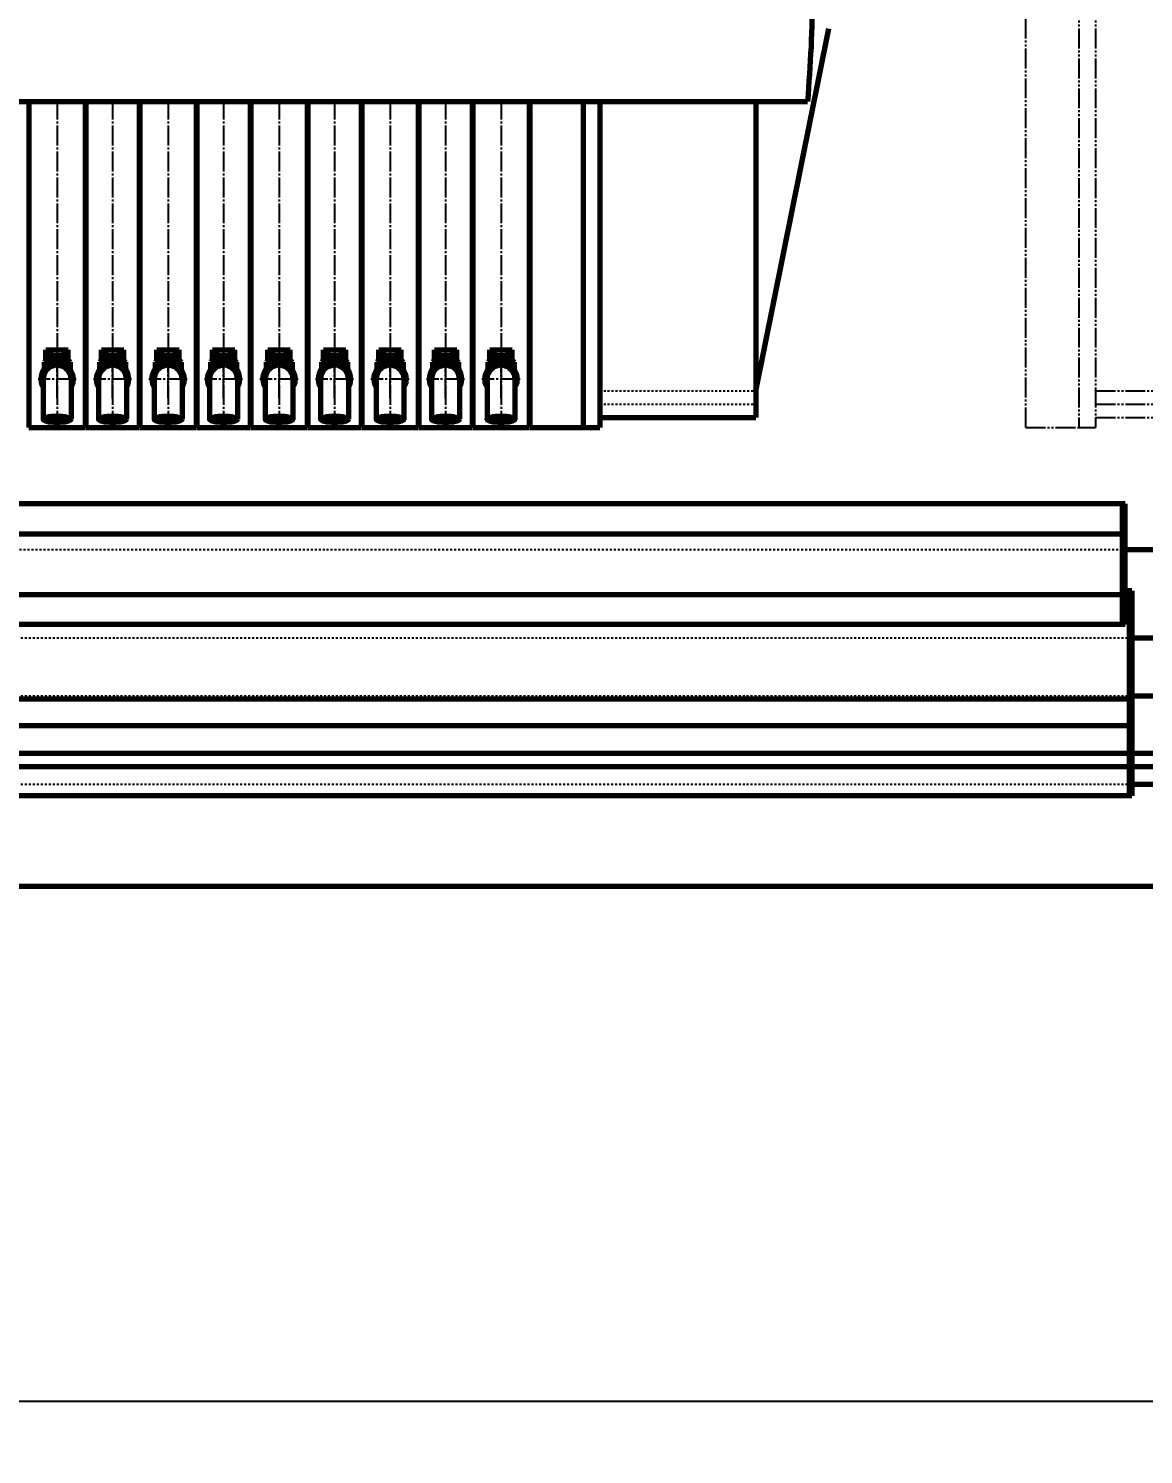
# Model space of a CAD drawing. Header units: millimetres. Extents: x -11880 to 11880, y -8400 to 8400.
# Drawn here: x -3407 to -1729, y 2986 to 5131 of the extents above; entities that cross this region are included whole.
import ezdxf

# ---------------------------------------------------------------- set-up
doc = ezdxf.new("R2010")
doc.units = ezdxf.units.MM
for name, pattern in [('EB_DASH', [6, 3, -3]), ('EB_DASHDOT', [39, 30, -3, 3, -3]), ('EB_DASHDOTDOT', [45, 30, -3, 3, -3, 3, -3])]:
    doc.linetypes.add(name, pattern=pattern)
for name, color, linetype, lineweight in [('CAXA0', 7, 'Continuous', 70), ('CAXA1', 1, 'EB_DASHDOT', 25), ('CAXA2', 6, 'EB_DASH', 25), ('CAXA4', 3, 'Continuous', 25)]:
    doc.layers.add(name, color=color, linetype=linetype, lineweight=lineweight)
doc.styles.add('标准', font='', dxfattribs={"width": 0.667})
doc.styles.get('标准').set_extended_font_data('SimSun')
doc.dimstyles.new('标准', dxfattribs={"dimscale": 40, "dimtxt": 5, "dimasz": 3, "dimexe": 2, "dimexo": 0, "dimtad": 1, "dimdec": 1, "dimzin": 12, "dimdsep": 46, "dimtxsty": '标准', "dimcen": 0, "dimdle": 4, "dimaunit": 1, "dimazin": 2, "dimtfac": 1, "dimtdec": 3, "dimtmove": 0, "dimatfit": 3, "dimfxl": 0, "dimtolj": 1, "dimtzin": 0, "dimarcsym": 0})

# ---------------------------------------------------------------- blocks, each defined once
blk = doc.blocks.new('CAXBLOCK157', base_point=(-3363.8, 4603.6))
at = {"layer": 'CAXA0', "linetype": 'Continuous', "lineweight": 70}
for p, q in [((-3380.6, 4647.8), (-3347, 4647.8)), ((-3380.6, 4632.2), (-3380.6, 4647.8)), ((-3380.6, 4639.2), (-3347, 4639.2)), ((-3374.3, 4647.8), (-3374.3, 4639.2)), ((-3353.3, 4647.8), (-3353.3, 4639.2)), ((-3347, 4632.2), (-3347, 4647.8)), ((-3380.6, 4632.2), (-3383.4, 4629.4)), ((-3383.4, 4629.4), (-3383.4, 4618.3)), ((-3344.2, 4629.4), (-3383.4, 4629.4)), ((-3380.6, 4632.2), (-3347, 4632.2)), ((-3347, 4632.2), (-3344.2, 4629.4)), ((-3344.2, 4629.4), (-3344.2, 4618.3)), ((-3384.8, 4603.6), (-3384.8, 4543.3)), ((-3342.8, 4603.6), (-3342.8, 4543.3))]:
    blk.add_line(p, q, dxfattribs=at)
for radius, start, end in [(24.5, 328.9973, 211.0027), (21, 0, 180)]:
    blk.add_arc((-3363.8, 4603.6), radius, start, end, dxfattribs=at)
for major_axis in [(21, 0), (15.4, 0)]:
    blk.add_ellipse((-3363.8, 4543.3), major_axis=major_axis, ratio=0.233333, dxfattribs=at)
at = {"layer": 'CAXA1', "linetype": 'EB_DASHDOT', "lineweight": 25}
for p, q in [((-3363.8, 4574.9), (-3363.8, 4632.3)), ((-3335.1, 4603.6), (-3392.5, 4603.6))]:
    blk.add_line(p, q, dxfattribs=at)
blk = doc.blocks.new('CAXBLOCK159', base_point=(-3280.3, 4603.6))
at = {"layer": 'CAXA0', "linetype": 'Continuous', "lineweight": 70}
for p, q in [((-3297.1, 4647.8), (-3263.5, 4647.8)), ((-3297.1, 4632.2), (-3297.1, 4647.8)), ((-3297.1, 4639.2), (-3263.5, 4639.2)), ((-3290.8, 4647.8), (-3290.8, 4639.2)), ((-3269.8, 4647.8), (-3269.8, 4639.2)), ((-3263.5, 4632.2), (-3263.5, 4647.8)), ((-3297.1, 4632.2), (-3299.9, 4629.4)), ((-3299.9, 4629.4), (-3299.9, 4618.3)), ((-3260.7, 4629.4), (-3299.9, 4629.4)), ((-3297.1, 4632.2), (-3263.5, 4632.2)), ((-3263.5, 4632.2), (-3260.7, 4629.4)), ((-3260.7, 4629.4), (-3260.7, 4618.3)), ((-3301.3, 4603.6), (-3301.3, 4543.3)), ((-3259.3, 4603.6), (-3259.3, 4543.3))]:
    blk.add_line(p, q, dxfattribs=at)
for radius, start, end in [(24.5, 328.9973, 211.0027), (21, 0, 180)]:
    blk.add_arc((-3280.3, 4603.6), radius, start, end, dxfattribs=at)
for major_axis in [(21, 0), (15.4, 0)]:
    blk.add_ellipse((-3280.3, 4543.3), major_axis=major_axis, ratio=0.233333, dxfattribs=at)
at = {"layer": 'CAXA1', "linetype": 'EB_DASHDOT', "lineweight": 25}
for p, q in [((-3280.3, 4574.9), (-3280.3, 4632.3)), ((-3251.6, 4603.6), (-3309, 4603.6))]:
    blk.add_line(p, q, dxfattribs=at)
blk = doc.blocks.new('CAXBLOCK161', base_point=(-3196.8, 4603.6))
at = {"layer": 'CAXA0', "linetype": 'Continuous', "lineweight": 70}
for p, q in [((-3213.6, 4647.8), (-3180, 4647.8)), ((-3213.6, 4632.2), (-3213.6, 4647.8)), ((-3213.6, 4639.2), (-3180, 4639.2)), ((-3207.3, 4647.8), (-3207.3, 4639.2)), ((-3186.3, 4647.8), (-3186.3, 4639.2)), ((-3180, 4632.2), (-3180, 4647.8)), ((-3213.6, 4632.2), (-3216.4, 4629.4)), ((-3216.4, 4629.4), (-3216.4, 4618.3)), ((-3177.2, 4629.4), (-3216.4, 4629.4)), ((-3213.6, 4632.2), (-3180, 4632.2)), ((-3180, 4632.2), (-3177.2, 4629.4)), ((-3177.2, 4629.4), (-3177.2, 4618.3)), ((-3217.8, 4603.6), (-3217.8, 4543.3)), ((-3175.8, 4603.6), (-3175.8, 4543.3))]:
    blk.add_line(p, q, dxfattribs=at)
for radius, start, end in [(24.5, 328.9973, 211.0027), (21, 0, 180)]:
    blk.add_arc((-3196.8, 4603.6), radius, start, end, dxfattribs=at)
for major_axis in [(21, 0), (15.4, 0)]:
    blk.add_ellipse((-3196.8, 4543.3), major_axis=major_axis, ratio=0.233333, dxfattribs=at)
at = {"layer": 'CAXA1', "linetype": 'EB_DASHDOT', "lineweight": 25}
for p, q in [((-3196.8, 4574.9), (-3196.8, 4632.3)), ((-3168.1, 4603.6), (-3225.5, 4603.6))]:
    blk.add_line(p, q, dxfattribs=at)
blk = doc.blocks.new('CAXBLOCK163', base_point=(-3113.3, 4603.6))
at = {"layer": 'CAXA0', "linetype": 'Continuous', "lineweight": 70}
for p, q in [((-3130.1, 4647.8), (-3096.5, 4647.8)), ((-3130.1, 4632.2), (-3130.1, 4647.8)), ((-3130.1, 4639.2), (-3096.5, 4639.2)), ((-3123.8, 4647.8), (-3123.8, 4639.2)), ((-3102.8, 4647.8), (-3102.8, 4639.2)), ((-3096.5, 4632.2), (-3096.5, 4647.8)), ((-3130.1, 4632.2), (-3132.9, 4629.4)), ((-3132.9, 4629.4), (-3132.9, 4618.3)), ((-3093.7, 4629.4), (-3132.9, 4629.4)), ((-3130.1, 4632.2), (-3096.5, 4632.2)), ((-3096.5, 4632.2), (-3093.7, 4629.4)), ((-3093.7, 4629.4), (-3093.7, 4618.3)), ((-3134.3, 4603.6), (-3134.3, 4543.3)), ((-3092.3, 4603.6), (-3092.3, 4543.3))]:
    blk.add_line(p, q, dxfattribs=at)
for radius, start, end in [(24.5, 328.9973, 211.0027), (21, 0, 180)]:
    blk.add_arc((-3113.3, 4603.6), radius, start, end, dxfattribs=at)
for major_axis in [(21, 0), (15.4, 0)]:
    blk.add_ellipse((-3113.3, 4543.3), major_axis=major_axis, ratio=0.233333, dxfattribs=at)
at = {"layer": 'CAXA1', "linetype": 'EB_DASHDOT', "lineweight": 25}
for p, q in [((-3113.3, 4574.9), (-3113.3, 4632.3)), ((-3084.6, 4603.6), (-3142, 4603.6))]:
    blk.add_line(p, q, dxfattribs=at)
blk = doc.blocks.new('CAXBLOCK165', base_point=(-3029.8, 4603.6))
at = {"layer": 'CAXA0', "linetype": 'Continuous', "lineweight": 70}
for p, q in [((-3046.6, 4647.8), (-3013, 4647.8)), ((-3046.6, 4632.2), (-3046.6, 4647.8)), ((-3046.6, 4639.2), (-3013, 4639.2)), ((-3040.3, 4647.8), (-3040.3, 4639.2)), ((-3019.3, 4647.8), (-3019.3, 4639.2)), ((-3013, 4632.2), (-3013, 4647.8)), ((-3046.6, 4632.2), (-3049.4, 4629.4)), ((-3049.4, 4629.4), (-3049.4, 4618.3)), ((-3010.2, 4629.4), (-3049.4, 4629.4)), ((-3046.6, 4632.2), (-3013, 4632.2)), ((-3013, 4632.2), (-3010.2, 4629.4)), ((-3010.2, 4629.4), (-3010.2, 4618.3)), ((-3050.8, 4603.6), (-3050.8, 4543.3)), ((-3008.8, 4603.6), (-3008.8, 4543.3))]:
    blk.add_line(p, q, dxfattribs=at)
for radius, start, end in [(24.5, 328.9973, 211.0027), (21, 0, 180)]:
    blk.add_arc((-3029.8, 4603.6), radius, start, end, dxfattribs=at)
for major_axis in [(21, 0), (15.4, 0)]:
    blk.add_ellipse((-3029.8, 4543.3), major_axis=major_axis, ratio=0.233333, dxfattribs=at)
at = {"layer": 'CAXA1', "linetype": 'EB_DASHDOT', "lineweight": 25}
for p, q in [((-3029.8, 4574.9), (-3029.8, 4632.3)), ((-3001.1, 4603.6), (-3058.5, 4603.6))]:
    blk.add_line(p, q, dxfattribs=at)
blk = doc.blocks.new('CAXBLOCK167', base_point=(-2946.3, 4603.6))
at = {"layer": 'CAXA0', "linetype": 'Continuous', "lineweight": 70}
for p, q in [((-2963.1, 4647.8), (-2929.5, 4647.8)), ((-2963.1, 4632.2), (-2963.1, 4647.8)), ((-2963.1, 4639.2), (-2929.5, 4639.2)), ((-2956.8, 4647.8), (-2956.8, 4639.2)), ((-2935.8, 4647.8), (-2935.8, 4639.2)), ((-2929.5, 4632.2), (-2929.5, 4647.8)), ((-2963.1, 4632.2), (-2965.9, 4629.4)), ((-2965.9, 4629.4), (-2965.9, 4618.3)), ((-2926.7, 4629.4), (-2965.9, 4629.4)), ((-2963.1, 4632.2), (-2929.5, 4632.2)), ((-2929.5, 4632.2), (-2926.7, 4629.4)), ((-2926.7, 4629.4), (-2926.7, 4618.3)), ((-2967.3, 4603.6), (-2967.3, 4543.3)), ((-2925.3, 4603.6), (-2925.3, 4543.3))]:
    blk.add_line(p, q, dxfattribs=at)
for radius, start, end in [(24.5, 328.9973, 211.0027), (21, 0, 180)]:
    blk.add_arc((-2946.3, 4603.6), radius, start, end, dxfattribs=at)
for major_axis in [(21, 0), (15.4, 0)]:
    blk.add_ellipse((-2946.3, 4543.3), major_axis=major_axis, ratio=0.233333, dxfattribs=at)
at = {"layer": 'CAXA1', "linetype": 'EB_DASHDOT', "lineweight": 25}
for p, q in [((-2946.3, 4574.9), (-2946.3, 4632.3)), ((-2917.6, 4603.6), (-2975, 4603.6))]:
    blk.add_line(p, q, dxfattribs=at)
blk = doc.blocks.new('CAXBLOCK169', base_point=(-2862.8, 4603.6))
at = {"layer": 'CAXA0', "linetype": 'Continuous', "lineweight": 70}
for p, q in [((-2879.6, 4647.8), (-2846, 4647.8)), ((-2879.6, 4632.2), (-2879.6, 4647.8)), ((-2879.6, 4639.2), (-2846, 4639.2)), ((-2873.3, 4647.8), (-2873.3, 4639.2)), ((-2852.3, 4647.8), (-2852.3, 4639.2)), ((-2846, 4632.2), (-2846, 4647.8)), ((-2879.6, 4632.2), (-2882.4, 4629.4)), ((-2882.4, 4629.4), (-2882.4, 4618.3)), ((-2843.2, 4629.4), (-2882.4, 4629.4)), ((-2879.6, 4632.2), (-2846, 4632.2)), ((-2846, 4632.2), (-2843.2, 4629.4)), ((-2843.2, 4629.4), (-2843.2, 4618.3)), ((-2883.8, 4603.6), (-2883.8, 4543.3)), ((-2841.8, 4603.6), (-2841.8, 4543.3))]:
    blk.add_line(p, q, dxfattribs=at)
for radius, start, end in [(24.5, 328.9973, 211.0027), (21, 0, 180)]:
    blk.add_arc((-2862.8, 4603.6), radius, start, end, dxfattribs=at)
for major_axis in [(21, 0), (15.4, 0)]:
    blk.add_ellipse((-2862.8, 4543.3), major_axis=major_axis, ratio=0.233333, dxfattribs=at)
at = {"layer": 'CAXA1', "linetype": 'EB_DASHDOT', "lineweight": 25}
for p, q in [((-2862.8, 4574.9), (-2862.8, 4632.3)), ((-2834.1, 4603.6), (-2891.5, 4603.6))]:
    blk.add_line(p, q, dxfattribs=at)
blk = doc.blocks.new('CAXBLOCK171', base_point=(-2779.3, 4603.6))
at = {"layer": 'CAXA0', "linetype": 'Continuous', "lineweight": 70}
for p, q in [((-2796.1, 4647.8), (-2762.5, 4647.8)), ((-2796.1, 4632.2), (-2796.1, 4647.8)), ((-2796.1, 4639.2), (-2762.5, 4639.2)), ((-2789.8, 4647.8), (-2789.8, 4639.2)), ((-2768.8, 4647.8), (-2768.8, 4639.2)), ((-2762.5, 4632.2), (-2762.5, 4647.8)), ((-2796.1, 4632.2), (-2798.9, 4629.4)), ((-2798.9, 4629.4), (-2798.9, 4618.3)), ((-2759.7, 4629.4), (-2798.9, 4629.4)), ((-2796.1, 4632.2), (-2762.5, 4632.2)), ((-2762.5, 4632.2), (-2759.7, 4629.4)), ((-2759.7, 4629.4), (-2759.7, 4618.3)), ((-2800.3, 4603.6), (-2800.3, 4543.3)), ((-2758.3, 4603.6), (-2758.3, 4543.3))]:
    blk.add_line(p, q, dxfattribs=at)
for radius, start, end in [(24.5, 328.9973, 211.0027), (21, 0, 180)]:
    blk.add_arc((-2779.3, 4603.6), radius, start, end, dxfattribs=at)
for major_axis in [(21, 0), (15.4, 0)]:
    blk.add_ellipse((-2779.3, 4543.3), major_axis=major_axis, ratio=0.233333, dxfattribs=at)
at = {"layer": 'CAXA1', "linetype": 'EB_DASHDOT', "lineweight": 25}
for p, q in [((-2779.3, 4574.9), (-2779.3, 4632.3)), ((-2750.6, 4603.6), (-2808, 4603.6))]:
    blk.add_line(p, q, dxfattribs=at)
blk = doc.blocks.new('CAXBLOCK173', base_point=(-2695.8, 4603.6))
at = {"layer": 'CAXA0', "linetype": 'Continuous', "lineweight": 70}
for p, q in [((-2712.6, 4647.8), (-2679, 4647.8)), ((-2712.6, 4632.2), (-2712.6, 4647.8)), ((-2712.6, 4639.2), (-2679, 4639.2)), ((-2706.3, 4647.8), (-2706.3, 4639.2)), ((-2685.3, 4647.8), (-2685.3, 4639.2)), ((-2679, 4632.2), (-2679, 4647.8)), ((-2712.6, 4632.2), (-2715.4, 4629.4)), ((-2715.4, 4629.4), (-2715.4, 4618.3)), ((-2676.2, 4629.4), (-2715.4, 4629.4)), ((-2712.6, 4632.2), (-2679, 4632.2)), ((-2679, 4632.2), (-2676.2, 4629.4)), ((-2676.2, 4629.4), (-2676.2, 4618.3)), ((-2716.8, 4603.6), (-2716.8, 4543.3)), ((-2674.8, 4603.6), (-2674.8, 4543.3))]:
    blk.add_line(p, q, dxfattribs=at)
for radius, start, end in [(24.5, 328.9973, 211.0027), (21, 0, 180)]:
    blk.add_arc((-2695.8, 4603.6), radius, start, end, dxfattribs=at)
for major_axis in [(21, 0), (15.4, 0)]:
    blk.add_ellipse((-2695.8, 4543.3), major_axis=major_axis, ratio=0.233333, dxfattribs=at)
at = {"layer": 'CAXA1', "linetype": 'EB_DASHDOT', "lineweight": 25}
for p, q in [((-2695.8, 4574.9), (-2695.8, 4632.3)), ((-2667.1, 4603.6), (-2724.5, 4603.6))]:
    blk.add_line(p, q, dxfattribs=at)
blk = doc.blocks.new('*D213')
at = {"layer": 'CAXA4', "linetype": 'Continuous', "lineweight": 25}
for points in [[(-7351.3, 3066.3), (-7231.3, 3051.3), (-7231.3, 3081.3)], [(-856.3, 3066.3), (-976.3, 3051.3), (-976.3, 3081.3)]]:
    blk.add_hatch(color=0, dxfattribs=at).paths.add_polyline_path(points, flags=0)
at = {"layer": 'CAXA4', "color": 0, "linetype": 'Continuous', "lineweight": 25}
for p, q in [((-7351.3, 4534.1), (-7351.3, 2986.3)), ((-856.3, 3797.1), (-856.3, 2986.3)), ((-7351.3, 3066.3), (-856.3, 3066.3))]:
    blk.add_line(p, q, dxfattribs=at)
at = {"layer": 'CAXA4', "color": 0, "linetype": 'Continuous', "lineweight": 25, "insert": (-4316.6, 3365.3), "char_height": 200, "attachment_point": 1, "style": '标准'}
blk.add_mtext('\\fSimSun|b0|i0|p34;6495', dxfattribs=at)
blk = doc.blocks.new('CAXBLOCK307', base_point=(-1426.3, 5281.1))
at = {"layer": 'CAXA0', "color": 2, "linetype": 'EB_DASHDOTDOT', "lineweight": 25}
for p, q in [((-1783.8, 6131.1), (-1783.8, 6111.1)), ((-1783.8, 6131.1), (-1583.8, 6131.1)), ((-1583.8, 6131.1), (-1583.8, 6111.1)), ((-1783.8, 6111.1), (-1583.8, 6111.1)), ((-1728.3, 6016.1), (-1728.3, 6111.1)), ((-1639.3, 6016.1), (-1639.3, 6111.1)), ((-1906.3, 4531.1), (-1906.3, 6031.1)), ((-1906.3, 6031.1), (-1826.3, 6031.1)), ((-1906.3, 6031.1), (-1906.3, 5501.1)), ((-1906.3, 5501.1), (-1906.3, 6031.1)), ((-1906.3, 5501.1), (-1906.3, 6031.1)), ((-1906.3, 5501.1), (-1906.3, 6031.1)), ((-1906.3, 6031.1), (-1906.3, 5501.1)), ((-1906.3, 5501.1), (-1906.3, 6031.1)), ((-1826.3, 6031.1), (-1826.3, 4531.1)), ((-1826.3, 6031.1), (-1801.3, 6031.1)), ((-1801.3, 6031.1), (-1801.3, 4531.1)), ((-1801.3, 6016.1), (-1566.3, 6016.1)), ((-1728.3, 6016.1), (-1639.3, 6016.1)), ((-1566.3, 6016.1), (-1566.3, 4546.1)), ((-1801.3, 5996.1), (-1566.3, 5996.1)), ((-1801.3, 5976.1), (-1566.3, 5976.1)), ((-1566.3, 5976.1), (-1456.3, 5431.1)), ((-1456.3, 5431.1), (-1456.3, 5131.1)), ((-1426.3, 5431.1), (-1456.3, 5431.1)), ((-1426.3, 5431.1), (-1426.3, 5131.1)), ((-1426.3, 5409.1), (-1426.3, 5425.1)), ((-1426.3, 5153.1), (-1426.3, 5137.1)), ((-1566.3, 4586.1), (-1456.3, 5131.1)), ((-1426.3, 5131.1), (-1456.3, 5131.1)), ((-1801.3, 4586.1), (-1566.3, 4586.1)), ((-1801.3, 4566.1), (-1566.3, 4566.1)), ((-1906.3, 4531.1), (-1826.3, 4531.1)), ((-1826.3, 4531.1), (-1801.3, 4531.1)), ((-1801.3, 4546.1), (-1566.3, 4546.1))]:
    blk.add_line(p, q, dxfattribs=at)
at = {"layer": 'CAXA1', "linetype": 'EB_DASHDOT', "lineweight": 25}
for p, q in [((-1683.8, 6013.1), (-1683.8, 6119.1)), ((-1683.8, 6026.6), (-1683.8, 4546.1)), ((-1796.3, 5559.6), (-1796.3, 5602.6)), ((-1817.8, 5581.1), (-1774.8, 5581.1)), ((-1804.3, 5281.1), (-1563.3, 5281.1)), ((-1459.3, 5281.1), (-1423.3, 5281.1))]:
    blk.add_line(p, q, dxfattribs=at)
blk = doc.blocks.new('CAXBLOCK308', base_point=(-1796.3, 5581.1))
at = {"layer": 'CAXA0', "color": 2, "linetype": 'EB_DASHDOTDOT', "lineweight": 25}
for p, q in [((-1826.3, 5626.1), (-1826.3, 5501.1)), ((-1546.3, 5626.1), (-1826.3, 5626.1)), ((-1756.3, 5626.1), (-1756.3, 5546.1)), ((-1726.3, 5626.1), (-1726.3, 5546.1)), ((-1646.3, 5626.1), (-1646.3, 5546.1)), ((-1616.3, 5626.1), (-1616.3, 5546.1)), ((-1546.3, 5501.1), (-1546.3, 5626.1)), ((-1810.3, 5581.1), (-1782.3, 5581.1)), ((-1809.3, 5581.1), (-1783.3, 5581.1)), ((-1796.3, 5567.1), (-1796.3, 5595.1)), ((-1796.3, 5568.1), (-1796.3, 5594.1)), ((-1786.5, 5581.1), (-1791.4, 5572.6)), ((-1696.1, 5581.1), (-1691.2, 5589.6)), ((-1691.2, 5589.6), (-1681.4, 5589.6)), ((-1676.5, 5581.1), (-1681.4, 5572.6)), ((-1586.1, 5581.1), (-1581.2, 5589.6)), ((-1581.2, 5589.6), (-1571.4, 5589.6)), ((-1566.5, 5581.1), (-1571.4, 5572.6)), ((-1801.2, 5572.6), (-1791.4, 5572.6)), ((-1691.2, 5572.6), (-1681.4, 5572.6)), ((-1581.2, 5572.6), (-1571.4, 5572.6)), ((-1826.3, 5546.1), (-1546.3, 5546.1)), ((-1826.3, 5506.1), (-1546.3, 5506.1)), ((-1826.3, 5501.1), (-1546.3, 5501.1))]:
    blk.add_line(p, q, dxfattribs=at)
at = {"layer": 'CAXA0'}
for p, q in [((-1806.1, 5581.1), (-1801.2, 5589.6)), ((-1806.1, 5581.1), (-1801.2, 5572.6)), ((-1801.2, 5589.6), (-1791.4, 5589.6)), ((-1786.5, 5581.1), (-1791.4, 5589.6)), ((-1786.5, 5581.1), (-1791.4, 5589.6)), ((-1696.1, 5581.1), (-1691.2, 5572.6)), ((-1676.5, 5581.1), (-1681.4, 5589.6)), ((-1676.5, 5581.1), (-1681.4, 5589.6)), ((-1586.1, 5581.1), (-1581.2, 5572.6)), ((-1566.5, 5581.1), (-1571.4, 5589.6)), ((-1566.5, 5581.1), (-1571.4, 5589.6)), ((-1561.8, 5501.1), (-1561.8, 5506.1))]:
    blk.add_line(p, q, dxfattribs=at)
at = {"layer": 'CAXA0', "color": 2, "linetype": 'EB_DASHDOTDOT', "lineweight": 25}
for centre, radius in [((-1796.3, 5581.1), 18.5), ((-1686.3, 5581.1), 18.5), ((-1576.3, 5581.1), 18.5), ((-1796.3, 5581.1), 11), ((-1796.3, 5581.1), 11), ((-1796.3, 5581.1), 9.81), ((-1796.3, 5581.1), 9), ((-1741.3, 5586.1), 6.5), ((-1686.3, 5581.1), 11), ((-1686.3, 5581.1), 11), ((-1686.3, 5581.1), 9.81), ((-1686.3, 5581.1), 9), ((-1686.3, 5581.1), 9), ((-1631.3, 5586.1), 6.5), ((-1576.3, 5581.1), 11), ((-1576.3, 5581.1), 11), ((-1576.3, 5581.1), 9.81), ((-1576.3, 5581.1), 9), ((-1576.3, 5581.1), 9)]:
    blk.add_circle(centre, radius, dxfattribs=at)
for centre, radius, start, end in [((-1796.3, 5581.1), 14.8, 0, 180), ((-1796.3, 5581.1), 14.8, 180, 0), ((-1796.3, 5581.1), 10, 270, 180), ((-1741.3, 5586.1), 8, 0, 270), ((-1686.3, 5581.1), 14.8, 0, 180), ((-1686.3, 5581.1), 14.8, 180, 0), ((-1686.3, 5581.1), 10, 270, 180), ((-1686.3, 5581.1), 10, 270, 180), ((-1631.3, 5586.1), 8, 270, 180), ((-1576.3, 5581.1), 14.8, 0, 180), ((-1576.3, 5581.1), 14.8, 180, 0), ((-1576.3, 5581.1), 10, 270, 180), ((-1576.3, 5581.1), 10, 0, 270)]:
    blk.add_arc(centre, radius, start, end, dxfattribs=at)
at = {"layer": 'CAXA1', "linetype": 'EB_DASHDOT', "lineweight": 25}
for p, q in [((-1741.3, 5629.1), (-1741.3, 5543.1)), ((-1686.3, 5629.1), (-1686.3, 5498.1)), ((-1631.3, 5629.1), (-1631.3, 5543.1)), ((-1796.3, 5563.2), (-1796.3, 5598.9)), ((-1686.3, 5563.2), (-1686.3, 5598.9)), ((-1576.3, 5563.2), (-1576.3, 5598.9)), ((-1814.2, 5581.1), (-1778.5, 5581.1)), ((-1730.3, 5586.1), (-1752.3, 5586.1)), ((-1741.3, 5575.1), (-1741.3, 5597.1)), ((-1704.2, 5581.1), (-1668.5, 5581.1)), ((-1700.3, 5581.1), (-1672.3, 5581.1)), ((-1699.3, 5581.1), (-1673.3, 5581.1)), ((-1699.3, 5581.1), (-1673.3, 5581.1)), ((-1686.3, 5567.1), (-1686.3, 5595.1)), ((-1686.3, 5568.1), (-1686.3, 5594.1)), ((-1686.3, 5568.1), (-1686.3, 5594.1)), ((-1642.3, 5586.1), (-1620.3, 5586.1)), ((-1631.3, 5575.1), (-1631.3, 5597.1)), ((-1594.2, 5581.1), (-1558.5, 5581.1)), ((-1562.3, 5581.1), (-1590.3, 5581.1)), ((-1563.3, 5581.1), (-1589.3, 5581.1)), ((-1589.3, 5581.1), (-1563.3, 5581.1)), ((-1576.3, 5567.1), (-1576.3, 5595.1)), ((-1576.3, 5568.1), (-1576.3, 5594.1)), ((-1576.3, 5568.1), (-1576.3, 5594.1))]:
    blk.add_line(p, q, dxfattribs=at)
at = {"layer": 'CAXA1', "color": 1, "linetype": 'EB_DASHDOT', "lineweight": 25}
for p, q in [((-1796.3, 5557.6), (-1796.3, 5604.6)), ((-1686.3, 5557.6), (-1686.3, 5604.6)), ((-1576.3, 5557.6), (-1576.3, 5604.6)), ((-1819.8, 5581.1), (-1772.8, 5581.1)), ((-1709.8, 5581.1), (-1662.8, 5581.1)), ((-1599.8, 5581.1), (-1552.8, 5581.1))]:
    blk.add_line(p, q, dxfattribs=at)
blk = doc.blocks.new('CAXBLOCK309', base_point=(-1741.3, 5586.1))
at = {"layer": 'CAXA0', "color": 2, "linetype": 'EB_DASHDOTDOT', "lineweight": 25}
for p, q in [((-1823.8, 5641.1), (-1823.8, 5531.1)), ((-1543.8, 5641.1), (-1823.8, 5641.1)), ((-1811.8, 5641.1), (-1811.8, 5531.1)), ((-1689.8, 5641.1), (-1689.8, 5531.1)), ((-1683.8, 5644.1), (-1683.8, 5528.1)), ((-1683.8, 5643.1), (-1683.8, 5529.1)), ((-1677.8, 5641.1), (-1677.8, 5531.1)), ((-1555.8, 5641.1), (-1555.8, 5531.1)), ((-1543.8, 5531.1), (-1543.8, 5641.1)), ((-1582.8, 5640.1), (-1784.8, 5640.1)), ((-1784.8, 5640.1), (-1784.8, 5544.2)), ((-1582.8, 5532.1), (-1582.8, 5640.1)), ((-1747.8, 5604.6), (-1747.8, 5567.6)), ((-1741.3, 5614.2), (-1741.3, 5554.8)), ((-1734.8, 5604.6), (-1734.8, 5567.6)), ((-1635.8, 5604.6), (-1616.8, 5604.6)), ((-1632.8, 5604.6), (-1632.8, 5567.6)), ((-1626.3, 5551.8), (-1626.3, 5614.1)), ((-1619.8, 5604.6), (-1619.8, 5567.6)), ((-1540.8, 5586.1), (-1826.8, 5586.1)), ((-1579.8, 5586.1), (-1787.8, 5586.1)), ((-1741.3, 5596.5), (-1750.3, 5591.3)), ((-1750.3, 5591.3), (-1750.3, 5580.9)), ((-1750.3, 5580.9), (-1741.3, 5575.7)), ((-1732.3, 5591.3), (-1741.3, 5596.5)), ((-1741.3, 5575.7), (-1732.3, 5580.9)), ((-1732.3, 5591.3), (-1732.3, 5580.9)), ((-1637.3, 5586.1), (-1615.3, 5586.1)), ((-1616.3, 5586.1), (-1636.3, 5586.1)), ((-1626.3, 5596.5), (-1635.3, 5591.3)), ((-1635.3, 5591.3), (-1635.3, 5580.9)), ((-1635.3, 5580.9), (-1626.3, 5575.7)), ((-1617.3, 5591.3), (-1626.3, 5596.5)), ((-1626.3, 5575.7), (-1617.3, 5580.9)), ((-1617.3, 5591.3), (-1617.3, 5580.9)), ((-1823.8, 5531.1), (-1543.8, 5531.1)), ((-1784.8, 5532.1), (-1582.8, 5532.1))]:
    blk.add_line(p, q, dxfattribs=at)
at = {"layer": 'CAXA0', "color": 3, "linetype": 'Continuous', "lineweight": 70}
blk.add_line((-1845.4, 5544.1), (-1846.8, 5544.2), dxfattribs=at)
at = {"layer": 'CAXA0', "color": 2, "linetype": 'EB_DASHDOTDOT', "lineweight": 25}
for centre, radius in [((-1741.3, 5586.1), 9), ((-1741.3, 5586.1), 7), ((-1626.3, 5586.1), 9), ((-1626.3, 5586.1), 7)]:
    blk.add_circle(centre, radius, dxfattribs=at)
for centre, radius, start, end in [((-1631.1, 5625.9), 6, 320.554, 140.554), ((-1741.3, 5604.6), 6.5, 0, 180), ((-1626.3, 5604.6), 6.5, 0, 180), ((-1741.3, 5567.6), 6.5, 180, 0)]:
    blk.add_arc(centre, radius, start, end, dxfattribs=at)
at = {"layer": 'CAXA0', "color": 3, "linetype": 'Continuous', "lineweight": 70}
for centre, radius, start, end in [((-1626.3, 5567.6), 6.5, 180, 0), ((-1846.8, 5538.2), 6, 82.8627, 270)]:
    blk.add_arc(centre, radius, start, end, dxfattribs=at)
at = {"layer": 'CAXA0', "color": 2, "linetype": 'EB_DASHDOTDOT', "lineweight": 25}
for points, knots in [([(-1626.4, 5622), (-1637.3, 5611.3), (-1661.3, 5590.1), (-1700.9, 5560.4), (-1742.9, 5539), (-1792.9, 5529.7), (-1826.3, 5529.6), (-1846.8, 5532.1)], [0, 0, 0, 0, 45.900028, 96.029548, 148.572063, 185.779511, 247.891233, 247.891233, 247.891233, 247.891233]), ([(-1635.2, 5630.2), (-1645.7, 5619.9), (-1669.1, 5599.3), (-1700.6, 5575.6), (-1729.2, 5559.5), (-1749.6, 5551.2), (-1768.6, 5546.5), (-1799.9, 5541.7), (-1825.9, 5541.6), (-1845.4, 5544.1)], [0, 0, 0, 0, 43.349322, 91.29032, 116.414644, 141.538968, 159.330503, 177.122038, 236.522127, 236.522127, 236.522127, 236.522127])]:
    blk.add_open_spline(points, degree=3, knots=knots, dxfattribs=at)
at = {"layer": 'CAXA1', "linetype": 'EB_DASHDOT', "lineweight": 25}
for p, q in [((-1741.3, 5573.7), (-1741.3, 5598.5)), ((-1626.3, 5573.7), (-1626.3, 5598.5)), ((-1752.3, 5586.1), (-1730.3, 5586.1)), ((-1751.3, 5586.1), (-1731.3, 5586.1)), ((-1741.3, 5576.1), (-1741.3, 5596.1)), ((-1626.3, 5576.1), (-1626.3, 5596.1))]:
    blk.add_line(p, q, dxfattribs=at)
blk = doc.blocks.new('CAXBLOCK306', base_point=(-1426.3, 5281.1))
at = {"layer": 'CAXA0'}
for name, p in [('CAXBLOCK307', (-1426.3, 5281.1)), ('CAXBLOCK309', (-1741.3, 5586.1)), ('CAXBLOCK308', (-1796.3, 5581.1))]:
    blk.add_blockref(name, p, dxfattribs=at)
blk = doc.blocks.new('CAXBLOCK339', base_point=(-7241.3, 3781.1))
at = {"layer": 'CAXA0'}
for p, q in [((-6919.5, 4041.1), (-1476.3, 4041.1)), ((-7248.3, 4021.1), (-1476.3, 4021.1)), ((-6919.5, 3841.1), (-1476.3, 3841.1))]:
    blk.add_line(p, q, dxfattribs=at)

msp = doc.modelspace()

# ---------------------------------------------------------------- linework, layer by layer
at = {"layer": 'CAXA0'}
for p, q in [((-2312.33, 4586.08), (-2202.33, 5131.08)), ((-3321.33, 5021.08), (-3321.33, 4531.08)), ((-3320.33, 5021.08), (-3320.33, 4531.08)), ((-3240.33, 5021.08), (-3240.33, 4531.08)), ((-3154.33, 5021.08), (-3154.33, 4531.08)), ((-3153.33, 5021.08), (-3153.33, 4531.08)), ((-3073.33, 5021.08), (-3073.33, 4531.08)), ((-2987.33, 5021.08), (-2987.33, 4531.08)), ((-2986.33, 5021.08), (-2986.33, 4531.08)), ((-2906.33, 5021.08), (-2906.33, 4531.08)), ((-2820.33, 5021.08), (-2820.33, 4531.08)), ((-2819.33, 5021.08), (-2819.33, 4531.08)), ((-2739.33, 5021.08), (-2739.33, 4531.08)), ((-2653.33, 5021.08), (-2653.33, 4531.08)), ((-2652.33, 5021.08), (-2652.33, 4531.08)), ((-2652.33, 5021.08), (-2652.33, 4531.08)), ((-2652.33, 5021.08), (-2652.33, 4531.08)), ((-2572.33, 5021.08), (-2572.33, 4531.08)), ((-2547.33, 5021.08), (-2547.33, 4531.08)), ((-2312.33, 5021.08), (-2312.33, 4546.08)), ((-3406.33, 4531.08), (-3321.33, 4531.08)), ((-3320.33, 4531.08), (-3240.33, 4531.08)), ((-3239.33, 4531.08), (-3154.33, 4531.08)), ((-3153.33, 4531.08), (-3073.33, 4531.08)), ((-3072.33, 4531.08), (-2987.33, 4531.08)), ((-2986.33, 4531.08), (-2906.33, 4531.08)), ((-2905.33, 4531.08), (-2820.33, 4531.08)), ((-2819.33, 4531.08), (-2739.33, 4531.08)), ((-2738.33, 4531.08), (-2653.33, 4531.08)), ((-2652.33, 4531.08), (-2572.33, 4531.08)), ((-2572.33, 4531.08), (-2547.33, 4531.08)), ((-2547.33, 4546.08), (-2312.33, 4546.08)), ((-1756.69, 4416.13), (-6990.17, 4416.13)), ((-1760.69, 4234.54), (-1760.69, 4416.13)), ((-1756.69, 4234.54), (-1756.69, 4416.13)), ((-1756.69, 4370.6), (-6990.17, 4370.6)), ((-1760.69, 4347.58), (-1473.33, 4347.58)), ((-1756.69, 4279.21), (-6990.17, 4279.21)), ((-1746.69, 4285.14), (-1756.69, 4285.14)), ((-1750.69, 4285.14), (-1750.69, 3977.15)), ((-1746.69, 4285.14), (-1746.69, 3977.15)), ((-1756.69, 4234.54), (-6990.17, 4234.54)), ((-1748.91, 4214.58), (-1459.33, 4214.58)), ((-1750.69, 4122.43), (-7000.17, 4122.43)), ((-1750.69, 4127.58), (-1423.33, 4127.58)), ((-1746.69, 4082.33), (-7000.17, 4082.33)), ((-1750.69, 3994.58), (-1012.33, 3994.58)), ((-1746.69, 3977.15), (-7000.17, 3977.15))]:
    msp.add_line(p, q, dxfattribs=at)
at = {"layer": 'CAXA0', "linetype": 'Continuous', "lineweight": 70}
for p, q in [((-5974.1, 5021.08), (-2234.58, 5021.08)), ((-3406.33, 5021.08), (-3406.33, 4531.08)), ((-3406.33, 5021.08), (-3406.33, 4531.08)), ((-3239.33, 5021.08), (-3239.33, 4531.08)), ((-3239.33, 5021.08), (-3239.33, 4531.08)), ((-3072.33, 5021.08), (-3072.33, 4531.08)), ((-3072.33, 5021.08), (-3072.33, 4531.08)), ((-2905.33, 5021.08), (-2905.33, 4531.08)), ((-2905.33, 5021.08), (-2905.33, 4531.08)), ((-2738.33, 5021.08), (-2738.33, 4531.08)), ((-2738.33, 5021.08), (-2738.33, 4531.08))]:
    msp.add_line(p, q, dxfattribs=at)
at = {"layer": 'CAXA0'}
msp.add_open_spline([(-2216.46, 5501.08), (-2224.21, 5457.41), (-2238.65, 5352.43), (-2223.02, 5191.96), (-2230.56, 5075.97), (-2234.58, 5021.08)], degree=3, knots=[0, 0, 0, 0, 133.1335333, 316.1256168, 481.3068464, 481.3068464, 481.3068464, 481.3068464], dxfattribs=at)
at = {"layer": 'CAXA1', "linetype": 'EB_DASHDOT', "lineweight": 25}
for p, q in [((-3363.83, 5024.08), (-3363.83, 4528.08)), ((-3280.33, 5024.08), (-3280.33, 4528.08)), ((-3196.83, 5024.08), (-3196.83, 4528.08)), ((-3113.33, 5024.08), (-3113.33, 4528.08)), ((-3029.83, 5024.08), (-3029.83, 4528.08)), ((-2946.33, 5024.08), (-2946.33, 4528.08)), ((-2862.83, 5024.08), (-2862.83, 4528.08)), ((-2779.33, 5024.08), (-2779.33, 4528.08)), ((-2695.83, 5024.08), (-2695.83, 4528.08))]:
    msp.add_line(p, q, dxfattribs=at)
at = {"layer": 'CAXA2'}
for p, q in [((-2547.33, 4586.08), (-2312.33, 4586.08)), ((-2547.33, 4566.08), (-2312.33, 4566.08)), ((-6990.17, 4347.58), (-1760.69, 4347.58)), ((-7000.17, 4214.58), (-1746.69, 4214.58)), ((-7000.17, 4127.58), (-1750.69, 4127.58)), ((-7000.17, 3994.58), (-1750.69, 3994.58))]:
    msp.add_line(p, q, dxfattribs=at)

# ---------------------------------------------------------------- block references
at = {"layer": 'CAXA0'}
for name, p in [('CAXBLOCK306', (-1426.33, 5281.08)), ('CAXBLOCK339', (-7241.33, 3781.08))]:
    msp.add_blockref(name, p, dxfattribs=at)
at = {"layer": 'CAXA0', "linetype": 'Continuous', "lineweight": 70}
for name, p in [('CAXBLOCK157', (-3363.83, 4603.61)), ('CAXBLOCK159', (-3280.33, 4603.61)), ('CAXBLOCK161', (-3196.83, 4603.61)), ('CAXBLOCK163', (-3113.33, 4603.61)), ('CAXBLOCK165', (-3029.83, 4603.61)), ('CAXBLOCK167', (-2946.33, 4603.61)), ('CAXBLOCK169', (-2862.83, 4603.61)), ('CAXBLOCK171', (-2779.33, 4603.61)), ('CAXBLOCK173', (-2695.83, 4603.61))]:
    msp.add_blockref(name, p, dxfattribs=at)

# ---------------------------------------------------------------- dimensions: what is measured, and where the dimension line sits
at = {"layer": 'CAXA4'}
dim = msp.add_linear_dim(base=(-4103.83, 3066.35), p1=(-7351.33, 4534.08), p2=(-856.33, 3797.08), text='\\fSimSun;6495', dimstyle='标准', dxfattribs=at)
dim.commit()
dim.dimension.update_dxf_attribs({"geometry": '*D213', "text_midpoint": (-4103.83, 3228.35)})

doc.saveas('drawing.dxf')
